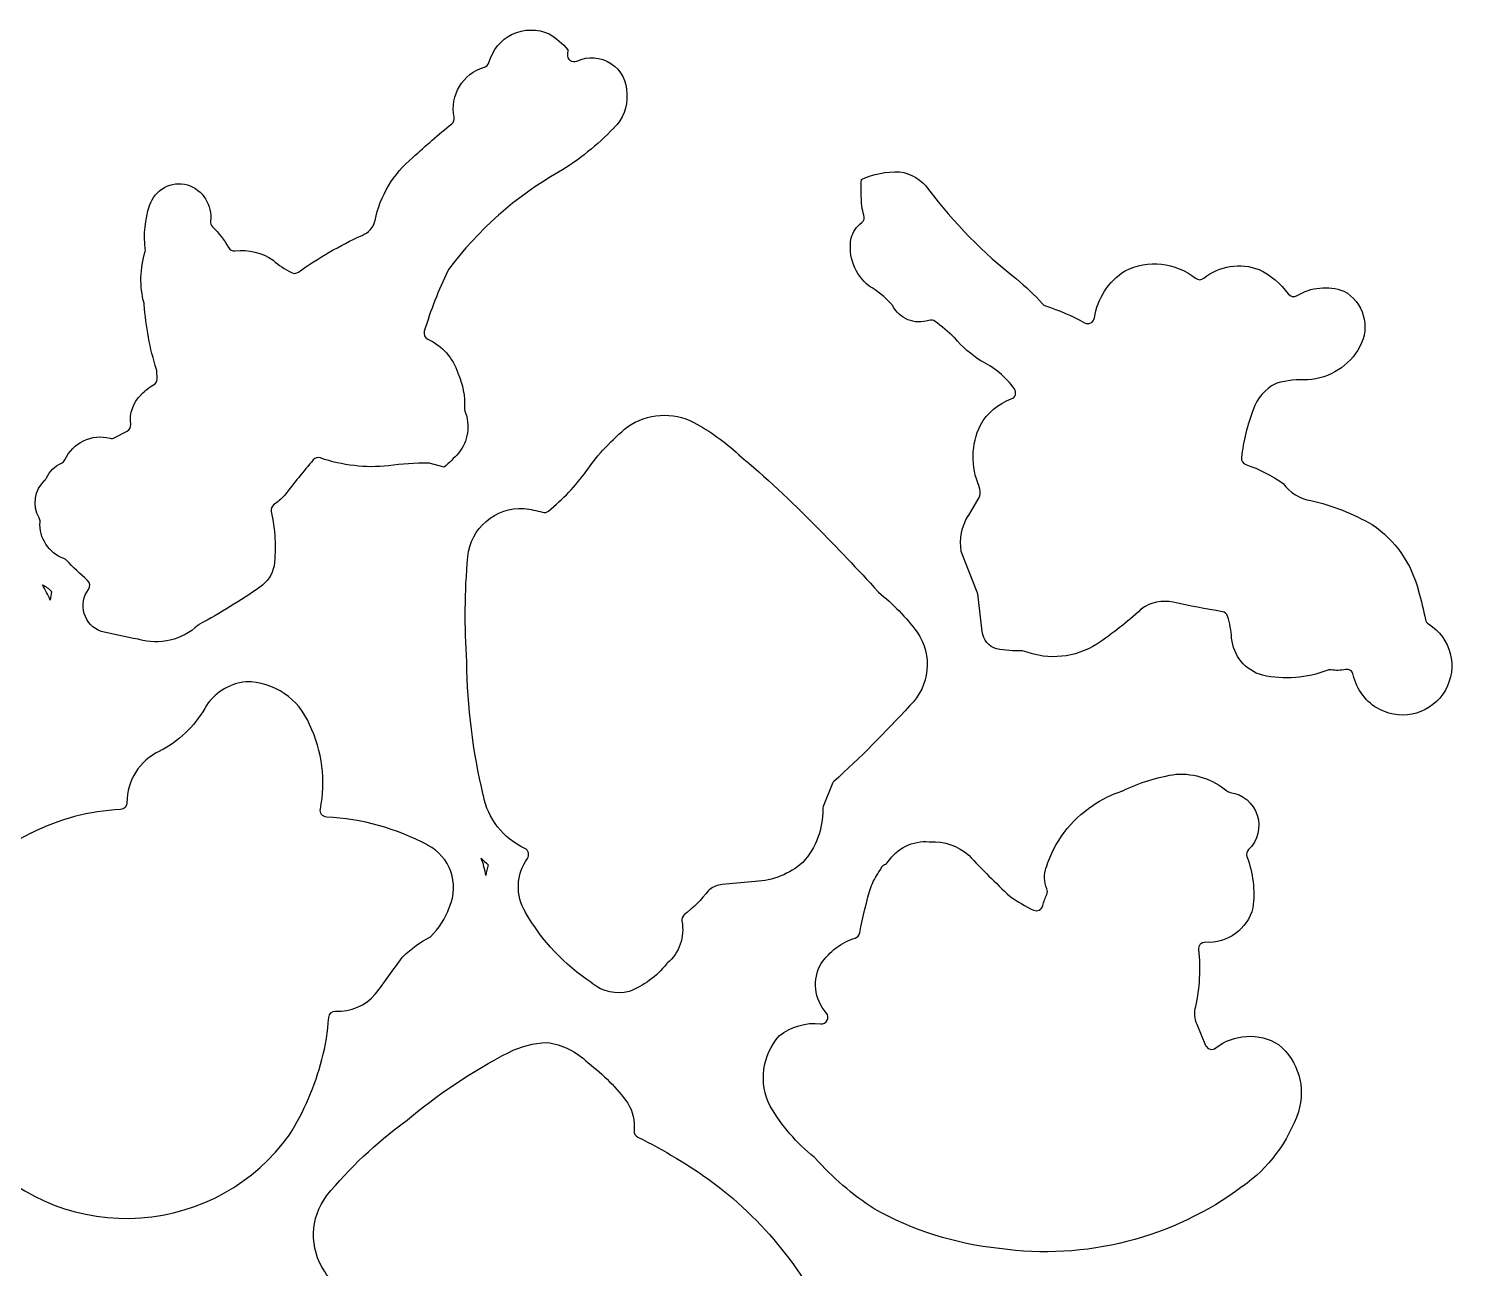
# Model space of a CAD drawing. Header units: millimetres. Extents: x -1956 to 3160, y -604 to 586.
# Drawn here: x 2938.9 to 3154.8, y -319.4 to -132.3 of the extents above; entities that cross this region are included whole.
import ezdxf

# ---------------------------------------------------------------- set-up
doc = ezdxf.new("R2010")
doc.units = ezdxf.units.MM
doc.header["$MEASUREMENT"] = 0
doc.layers.add('layer 2', color=7, linetype='Continuous')

msp = doc.modelspace()

# ---------------------------------------------------------------- linework, layer by layer
at = {"layer": 'layer 2', "color": 18, "lineweight": 30}
for points, knots in [([(2998.6641, -177.9453), (2999.6117, -174.8143), (3000.7998, -171.7607), (3002.2173, -168.8125), (3002.245, -168.755), (3002.2781, -168.7002), (3002.3162, -168.649), (3006.7768, -162.6517), (3012.4374, -157.6451), (3018.934, -153.9494), (3021.9891, -152.0997), (3024.7883, -149.8585), (3027.2614, -147.2819), (3027.2684, -147.2745), (3027.2756, -147.2673), (3027.2829, -147.2601), (3028.6364, -145.9336), (3029.3474, -144.0864), (3029.2312, -142.1948), (3029.2294, -142.1649), (3029.2289, -142.135), (3029.2297, -142.1051), (3029.2791, -140.2641), (3028.3697, -138.5293), (3026.8275, -137.5226), (3025.2853, -136.5158), (3023.3472, -136.3738), (3021.6817, -137.1599), (3021.3522, -137.3155), (3020.9642, -137.2794), (3020.6691, -137.0657), (3020.374, -136.852), (3020.2192, -136.4904), (3020.2644, -136.1288), (3020.2644, -136.1288), (3020.3465, -135.4818), (3020.3465, -135.4818), (3019.5478, -134.5115), (3018.5838, -133.6906), (3017.4987, -133.0567), (3015.7295, -132.2614), (3013.6998, -132.2854), (3011.95, -133.1224), (3010.2001, -133.9593), (3008.9105, -135.5131), (3008.4192, -137.3896), (3008.33, -137.7296), (3008.0684, -137.9978), (3007.7308, -138.0958), (3004.472, -139.0438), (3002.4848, -142.3273), (3003.1646, -145.6524), (3003.2393, -146.0183), (3003.1034, -146.3956), (3002.8129, -146.6303), (3000.8015, -148.2543), (2998.8469, -149.9472), (2996.9523, -151.7061), (2996.9379, -151.7194), (2996.9231, -151.7324), (2996.9079, -151.7449), (2993.9761, -154.1617), (2991.9723, -157.5167), (2991.2361, -161.2443), (2991.2308, -161.2712), (2991.2243, -161.298), (2991.2168, -161.3244), (2990.9369, -162.3073), (2990.2148, -163.1045), (2989.2646, -163.4808), (2985.8895, -165.0186), (2982.6705, -166.8768), (2979.651, -169.0307), (2979.3435, -169.2501), (2978.9382, -169.2773), (2978.604, -169.1012), (2977.6156, -168.5803), (2976.6852, -167.9558), (2975.8286, -167.2385), (2974.1688, -166.0638), (2972.1281, -165.5593), (2970.1122, -165.8261), (2969.7056, -165.8801), (2969.3069, -165.6795), (2969.1073, -165.3211), (2968.4642, -164.1655), (2967.6542, -163.1115), (2966.7031, -162.1927), (2966.4789, -161.9761), (2966.3685, -161.6671), (2966.4047, -161.3575), (2966.6883, -158.9201), (2965.2331, -156.6177), (2962.9082, -155.8325), (2960.4685, -155.1922), (2957.9573, -156.5741), (2957.1988, -158.9797), (2957.197, -158.9853), (2957.1951, -158.9909), (2957.1933, -158.9965), (2956.49, -161.0926), (2956.2701, -163.3197), (2956.5503, -165.5127), (2956.5682, -165.6531), (2956.5561, -165.7958), (2956.5148, -165.9313), (2955.7413, -168.4664), (2955.6902, -171.1656), (2956.3679, -173.728), (2956.3846, -173.7913), (2956.3951, -173.856), (2956.3992, -173.9214), (2956.6072, -177.2566), (2957.2266, -180.5525), (2958.2439, -183.7355), (2958.2721, -183.8239), (2958.2879, -183.9157), (2958.2909, -184.0084), (2958.2909, -184.0084), (2958.3266, -185.1432), (2958.3266, -185.1432), (2958.3386, -185.5195), (2958.1377, -185.8708), (2957.8075, -186.0518), (2957.1092, -186.4343), (2956.4777, -186.9276), (2955.9376, -187.5126), (2955.9267, -187.5244), (2955.9155, -187.536), (2955.904, -187.5473), (2954.714, -188.718), (2954.1359, -190.3741), (2954.3405, -192.0309), (2954.3915, -192.4443), (2954.1805, -192.8462), (2953.8115, -193.0394), (2953.8115, -193.0394), (2951.9412, -194.0177), (2951.9412, -194.0177), (2951.7225, -194.1321), (2951.4691, -194.1615), (2951.2299, -194.1004), (2948.4627, -193.3938), (2945.5897, -194.7703), (2944.4119, -197.3721), (2944.3064, -197.6049), (2944.1157, -197.7885), (2943.8791, -197.8851), (2942.8676, -198.2983), (2942.0614, -199.0947), (2941.6365, -200.1013), (2941.5814, -200.2319), (2941.4991, -200.3493), (2941.3951, -200.4457), (2939.8133, -201.9131), (2939.4514, -204.2747), (2940.5248, -206.1463), (2940.6232, -206.318), (2940.6684, -206.5152), (2940.6547, -206.7127), (2940.4854, -209.1656), (2941.9571, -211.4328), (2944.268, -212.2725), (2944.4135, -212.3254), (2944.5447, -212.4115), (2944.6513, -212.5237), (2945.6635, -213.5897), (2946.7252, -214.6073), (2947.8332, -215.5733), (2948.2272, -215.9165), (2948.2897, -216.5061), (2947.9775, -216.925), (2947.196, -217.9752), (2946.9582, -219.3336), (2947.3366, -220.5868), (2947.715, -221.84), (2948.6559, -222.8366), (2949.8881, -223.2787), (2951.7376, -223.7249), (2953.5995, -224.1181), (2955.4716, -224.4577), (2955.5042, -224.4636), (2955.5366, -224.4712), (2955.5684, -224.4803), (2958.7179, -225.3816), (2962.1066, -224.5756), (2964.5105, -222.3502), (2964.5723, -222.293), (2964.6412, -222.2438), (2964.7153, -222.2039), (2967.8598, -220.5091), (2970.9071, -218.6407), (2973.8437, -216.6069), (2974.9411, -215.8286), (2975.7103, -214.6717), (2976.0029, -213.3585), (2976.3055, -210.6263), (2976.1546, -207.8636), (2975.5561, -205.1806), (2975.4672, -204.7822), (2975.6299, -204.3693), (2975.9665, -204.1383), (2976.5645, -203.7281), (2977.1127, -203.2501), (2977.6003, -202.7134), (2978.98, -200.8907), (2980.4174, -199.1122), (2981.9101, -197.3808), (2982.1776, -197.0704), (2982.6079, -196.9549), (2982.9951, -197.089), (2986.2923, -198.232), (2989.799, -198.6364), (2993.2698, -198.2733), (2995.2761, -197.9786), (2997.3035, -197.8482), (2999.3311, -197.8833), (2999.4152, -197.8848), (2999.4987, -197.8968), (2999.5797, -197.9192), (2999.5797, -197.9192), (3001.6769, -198.4976), (3001.6769, -198.4976), (3002.4248, -197.8219), (3003.1421, -197.1132), (3003.8268, -196.3735), (3005.2745, -194.5769), (3005.6457, -192.1434), (3004.797, -189.9979), (3004.7439, -189.8637), (3004.7206, -189.7195), (3004.7285, -189.5754), (3004.8267, -187.787), (3004.4913, -186.0022), (3003.7503, -184.3717), (3003.7328, -184.3334), (3003.7179, -184.294), (3003.7054, -184.2538), (3003.003, -181.9865), (3001.3674, -180.1282), (2999.2069, -179.1451), (2998.7512, -178.9379), (2998.5193, -178.4245), (2998.6641, -177.9453)], [0, 0, 0, 0, 0.01234568, 0.01234568, 0.01234568, 0.02469136, 0.02469136, 0.02469136, 0.03703704, 0.03703704, 0.03703704, 0.04938272, 0.04938272, 0.04938272, 0.0617284, 0.0617284, 0.0617284, 0.07407407, 0.07407407, 0.07407407, 0.08641975, 0.08641975, 0.08641975, 0.09876543, 0.09876543, 0.09876543, 0.11111111, 0.11111111, 0.11111111, 0.12345679, 0.12345679, 0.12345679, 0.13580247, 0.13580247, 0.13580247, 0.14814815, 0.14814815, 0.14814815, 0.16049383, 0.16049383, 0.16049383, 0.17283951, 0.17283951, 0.17283951, 0.18518519, 0.18518519, 0.18518519, 0.19753086, 0.19753086, 0.19753086, 0.20987654, 0.20987654, 0.20987654, 0.22222222, 0.22222222, 0.22222222, 0.2345679, 0.2345679, 0.2345679, 0.24691358, 0.24691358, 0.24691358, 0.25925926, 0.25925926, 0.25925926, 0.27160494, 0.27160494, 0.27160494, 0.28395062, 0.28395062, 0.28395062, 0.2962963, 0.2962963, 0.2962963, 0.30864198, 0.30864198, 0.30864198, 0.32098765, 0.32098765, 0.32098765, 0.33333333, 0.33333333, 0.33333333, 0.34567901, 0.34567901, 0.34567901, 0.35802469, 0.35802469, 0.35802469, 0.37037037, 0.37037037, 0.37037037, 0.38271605, 0.38271605, 0.38271605, 0.39506173, 0.39506173, 0.39506173, 0.40740741, 0.40740741, 0.40740741, 0.41975309, 0.41975309, 0.41975309, 0.43209877, 0.43209877, 0.43209877, 0.44444444, 0.44444444, 0.44444444, 0.45679012, 0.45679012, 0.45679012, 0.4691358, 0.4691358, 0.4691358, 0.48148148, 0.48148148, 0.48148148, 0.49382716, 0.49382716, 0.49382716, 0.50617284, 0.50617284, 0.50617284, 0.51851852, 0.51851852, 0.51851852, 0.5308642, 0.5308642, 0.5308642, 0.54320988, 0.54320988, 0.54320988, 0.55555556, 0.55555556, 0.55555556, 0.56790123, 0.56790123, 0.56790123, 0.58024691, 0.58024691, 0.58024691, 0.59259259, 0.59259259, 0.59259259, 0.60493827, 0.60493827, 0.60493827, 0.61728395, 0.61728395, 0.61728395, 0.62962963, 0.62962963, 0.62962963, 0.64197531, 0.64197531, 0.64197531, 0.65432099, 0.65432099, 0.65432099, 0.66666667, 0.66666667, 0.66666667, 0.67901235, 0.67901235, 0.67901235, 0.69135802, 0.69135802, 0.69135802, 0.7037037, 0.7037037, 0.7037037, 0.71604938, 0.71604938, 0.71604938, 0.72839506, 0.72839506, 0.72839506, 0.74074074, 0.74074074, 0.74074074, 0.75308642, 0.75308642, 0.75308642, 0.7654321, 0.7654321, 0.7654321, 0.77777778, 0.77777778, 0.77777778, 0.79012346, 0.79012346, 0.79012346, 0.80246914, 0.80246914, 0.80246914, 0.81481481, 0.81481481, 0.81481481, 0.82716049, 0.82716049, 0.82716049, 0.83950617, 0.83950617, 0.83950617, 0.85185185, 0.85185185, 0.85185185, 0.86419753, 0.86419753, 0.86419753, 0.87654321, 0.87654321, 0.87654321, 0.88888889, 0.88888889, 0.88888889, 0.90123457, 0.90123457, 0.90123457, 0.91358025, 0.91358025, 0.91358025, 0.92592593, 0.92592593, 0.92592593, 0.9382716, 0.9382716, 0.9382716, 0.95061728, 0.95061728, 0.95061728, 0.96296296, 0.96296296, 0.96296296, 0.97530864, 0.97530864, 0.97530864, 0.98765432, 0.98765432, 0.98765432, 1, 1, 1, 1]), ([(3064.6939, -161.5403), (3063.9169, -162.138), (3063.3547, -162.9708), (3063.0913, -163.915), (3062.6044, -166.6396), (3063.6498, -169.4094), (3065.8176, -171.1302), (3067.0635, -171.8768), (3068.1964, -172.798), (3069.1816, -173.8652), (3069.2423, -173.931), (3069.2939, -174.0046), (3069.335, -174.084), (3070.3696, -176.0815), (3072.702, -177.0279), (3074.8344, -176.3115), (3075.1521, -176.2048), (3075.5025, -176.2647), (3075.7669, -176.4707), (3076.7522, -177.2381), (3077.7095, -178.0408), (3078.637, -178.8771), (3078.6694, -178.9062), (3078.6998, -178.9375), (3078.728, -178.9706), (3079.8736, -180.3129), (3081.2068, -181.4822), (3082.687, -182.4429), (3084.7166, -183.3802), (3086.4626, -184.839), (3087.7464, -186.6691), (3087.9251, -186.9233), (3087.9754, -187.2463), (3087.8824, -187.5428), (3087.7894, -187.8393), (3087.5617, -188.0764), (3087.2698, -188.183), (3085.2975, -188.9012), (3083.644, -190.2932), (3082.6009, -192.1146), (3081.2027, -195.0351), (3081.1351, -198.415), (3082.4173, -201.3882), (3082.4242, -201.4042), (3082.4307, -201.4204), (3082.4368, -201.4367), (3082.6007, -201.879), (3082.6234, -202.3615), (3082.5019, -202.8173), (3082.4786, -202.9048), (3082.4435, -202.9887), (3082.3976, -203.0667), (3082.3976, -203.0667), (3080.7845, -205.809), (3080.7845, -205.809), (3080.7803, -205.8161), (3080.7761, -205.8231), (3080.7718, -205.8301), (3079.7768, -207.4305), (3079.4004, -209.3379), (3079.714, -211.1962), (3079.714, -211.1962), (3082.1382, -217.369), (3082.1382, -217.369), (3082.1696, -217.449), (3082.1906, -217.5328), (3082.2006, -217.6182), (3082.2006, -217.6182), (3082.8664, -223.3034), (3082.8664, -223.3034), (3082.8664, -223.3034), (3082.8667, -223.3063), (3082.8667, -223.3063), (3082.8667, -223.3063), (3082.8671, -223.3092), (3082.8671, -223.3092), (3083.0043, -224.5394), (3083.8674, -225.5654), (3085.0565, -225.9093), (3086.3345, -226.1417), (3087.6319, -226.2488), (3088.9307, -226.229), (3089.0583, -226.2271), (3089.1852, -226.2496), (3089.3043, -226.2954), (3092.9032, -227.6766), (3096.9416, -227.2626), (3100.1835, -225.1769), (3102.5491, -223.6257), (3104.7754, -221.8725), (3106.8379, -219.9363), (3106.8709, -219.9053), (3106.9061, -219.8765), (3106.943, -219.8502), (3108.3161, -218.8743), (3110.0386, -218.5234), (3111.6843, -218.8834), (3114.1552, -219.404), (3116.6359, -219.8772), (3119.1249, -220.303), (3119.4923, -220.3657), (3119.7944, -220.6281), (3119.9085, -220.9829), (3120.2517, -222.0517), (3120.4599, -223.1595), (3120.5285, -224.28), (3120.7508, -226.9431), (3122.6089, -229.1829), (3125.1862, -229.8894), (3128.4704, -230.5957), (3131.8872, -230.3352), (3135.026, -229.1379), (3135.1916, -229.0748), (3135.371, -229.0567), (3135.5458, -229.0857), (3136.2635, -229.2046), (3136.997, -229.1869), (3137.7081, -229.0334), (3137.9682, -228.9771), (3138.24, -229.0268), (3138.4632, -229.1716), (3138.6865, -229.3164), (3138.8431, -229.5455), (3138.8978, -229.8059), (3139.374, -232.0786), (3140.8454, -234.0155), (3142.9079, -235.0822), (3146.4602, -236.9138), (3150.8207, -235.6197), (3152.7896, -232.1416), (3154.7586, -228.6633), (3153.6355, -224.2555), (3150.2366, -222.1524), (3149.999, -222.0053), (3149.8338, -221.7651), (3149.7812, -221.4906), (3149.5036, -220.0427), (3149.1516, -218.6101), (3148.7267, -217.1984), (3148.7216, -217.1813), (3148.7169, -217.1641), (3148.7127, -217.1468), (3147.7177, -213.0628), (3145.2347, -209.5001), (3141.7463, -207.1549), (3138.8703, -205.4726), (3135.7504, -204.2497), (3132.4972, -203.5298), (3130.8209, -203.2468), (3129.3202, -202.3202), (3128.3155, -200.9488), (3126.593, -199.7246), (3124.6998, -198.7617), (3122.6959, -198.0908), (3122.248, -197.9411), (3121.9661, -197.4974), (3122.0199, -197.0281), (3122.3051, -194.5522), (3122.9029, -192.1219), (3123.7986, -189.7961), (3124.3576, -188.104), (3125.56, -186.6985), (3127.1445, -185.8831), (3127.2043, -185.8524), (3127.2671, -185.8277), (3127.3318, -185.8096), (3128.8593, -185.3809), (3130.448, -185.2095), (3132.0318, -185.3024), (3135.336, -185.0807), (3138.295, -183.1862), (3139.8764, -180.2766), (3139.8764, -180.2766), (3139.8778, -180.274), (3139.8778, -180.274), (3139.8778, -180.274), (3139.8791, -180.2715), (3139.8791, -180.2715), (3141.5235, -177.2839), (3140.4427, -173.5326), (3137.456, -171.8864), (3135.1178, -171.0382), (3132.5233, -171.2928), (3130.3955, -172.5811), (3129.9528, -172.8493), (3129.3779, -172.7343), (3129.0714, -172.3171), (3127.9246, -170.7539), (3126.4159, -169.4932), (3124.6737, -168.6426), (3121.8596, -167.5629), (3118.6864, -168.0593), (3116.3386, -169.9495), (3115.9747, -170.2425), (3115.4558, -170.2439), (3115.0898, -169.9536), (3112.0544, -167.5449), (3107.9064, -167.1011), (3104.4324, -168.8177), (3101.9408, -170.4224), (3100.2582, -173.0168), (3099.8113, -175.9466), (3099.7624, -176.2693), (3099.559, -176.5478), (3099.2665, -176.6926), (3098.9739, -176.8373), (3098.6269, -176.8288), (3098.3407, -176.6718), (3096.4568, -175.6353), (3094.4784, -174.7817), (3092.4318, -174.1224), (3092.2611, -174.0675), (3092.1082, -173.9675), (3091.9894, -173.8331), (3090.7779, -172.4635), (3089.4544, -171.1976), (3088.0321, -170.0483), (3083.044, -166.1491), (3078.5907, -161.6081), (3074.789, -156.5453), (3074.7863, -156.5417), (3074.7837, -156.5382), (3074.7811, -156.5346), (3073.7312, -155.0973), (3072.1542, -154.1367), (3070.3952, -153.8642), (3068.4127, -153.8253), (3066.4473, -154.2299), (3064.6415, -155.049), (3064.5532, -156.3949), (3064.5794, -157.7456), (3064.7198, -159.0871), (3064.7819, -159.5438), (3064.8866, -159.9936), (3065.0327, -160.4307), (3065.1678, -160.8348), (3065.0315, -161.2805), (3064.6939, -161.5403)], [0, 0, 0, 0, 0.01265823, 0.01265823, 0.01265823, 0.02531646, 0.02531646, 0.02531646, 0.03797468, 0.03797468, 0.03797468, 0.05063291, 0.05063291, 0.05063291, 0.06329114, 0.06329114, 0.06329114, 0.07594937, 0.07594937, 0.07594937, 0.08860759, 0.08860759, 0.08860759, 0.10126582, 0.10126582, 0.10126582, 0.11392405, 0.11392405, 0.11392405, 0.12658228, 0.12658228, 0.12658228, 0.13924051, 0.13924051, 0.13924051, 0.15189873, 0.15189873, 0.15189873, 0.16455696, 0.16455696, 0.16455696, 0.17721519, 0.17721519, 0.17721519, 0.18987342, 0.18987342, 0.18987342, 0.20253165, 0.20253165, 0.20253165, 0.21518987, 0.21518987, 0.21518987, 0.2278481, 0.2278481, 0.2278481, 0.24050633, 0.24050633, 0.24050633, 0.25316456, 0.25316456, 0.25316456, 0.26582278, 0.26582278, 0.26582278, 0.27848101, 0.27848101, 0.27848101, 0.29113924, 0.29113924, 0.29113924, 0.30379747, 0.30379747, 0.30379747, 0.3164557, 0.3164557, 0.3164557, 0.32911392, 0.32911392, 0.32911392, 0.34177215, 0.34177215, 0.34177215, 0.35443038, 0.35443038, 0.35443038, 0.36708861, 0.36708861, 0.36708861, 0.37974684, 0.37974684, 0.37974684, 0.39240506, 0.39240506, 0.39240506, 0.40506329, 0.40506329, 0.40506329, 0.41772152, 0.41772152, 0.41772152, 0.43037975, 0.43037975, 0.43037975, 0.44303797, 0.44303797, 0.44303797, 0.4556962, 0.4556962, 0.4556962, 0.46835443, 0.46835443, 0.46835443, 0.48101266, 0.48101266, 0.48101266, 0.49367089, 0.49367089, 0.49367089, 0.50632911, 0.50632911, 0.50632911, 0.51898734, 0.51898734, 0.51898734, 0.53164557, 0.53164557, 0.53164557, 0.5443038, 0.5443038, 0.5443038, 0.55696203, 0.55696203, 0.55696203, 0.56962025, 0.56962025, 0.56962025, 0.58227848, 0.58227848, 0.58227848, 0.59493671, 0.59493671, 0.59493671, 0.60759494, 0.60759494, 0.60759494, 0.62025316, 0.62025316, 0.62025316, 0.63291139, 0.63291139, 0.63291139, 0.64556962, 0.64556962, 0.64556962, 0.65822785, 0.65822785, 0.65822785, 0.67088608, 0.67088608, 0.67088608, 0.6835443, 0.6835443, 0.6835443, 0.69620253, 0.69620253, 0.69620253, 0.70886076, 0.70886076, 0.70886076, 0.72151899, 0.72151899, 0.72151899, 0.73417722, 0.73417722, 0.73417722, 0.74683544, 0.74683544, 0.74683544, 0.75949367, 0.75949367, 0.75949367, 0.7721519, 0.7721519, 0.7721519, 0.78481013, 0.78481013, 0.78481013, 0.79746835, 0.79746835, 0.79746835, 0.81012658, 0.81012658, 0.81012658, 0.82278481, 0.82278481, 0.82278481, 0.83544304, 0.83544304, 0.83544304, 0.84810127, 0.84810127, 0.84810127, 0.86075949, 0.86075949, 0.86075949, 0.87341772, 0.87341772, 0.87341772, 0.88607595, 0.88607595, 0.88607595, 0.89873418, 0.89873418, 0.89873418, 0.91139241, 0.91139241, 0.91139241, 0.92405063, 0.92405063, 0.92405063, 0.93670886, 0.93670886, 0.93670886, 0.94936709, 0.94936709, 0.94936709, 0.96202532, 0.96202532, 0.96202532, 0.97468354, 0.97468354, 0.97468354, 0.98734177, 0.98734177, 0.98734177, 1, 1, 1, 1]), ([(3060.4766, -245.9421), (3064.4679, -242.3209), (3068.282, -238.5098), (3071.9062, -234.5213), (3071.9208, -234.5053), (3071.9359, -234.4897), (3071.9514, -234.4747), (3074.9875, -231.5382), (3075.4531, -226.8408), (3073.045, -223.3707), (3071.3574, -221.1431), (3069.4113, -219.1246), (3067.2467, -217.357), (3067.2085, -217.3257), (3067.1726, -217.2917), (3067.1394, -217.2552), (3064.0849, -213.8965), (3060.9564, -210.6061), (3057.756, -207.3862), (3057.756, -207.3862), (3057.753, -207.3831), (3057.753, -207.3831), (3057.753, -207.3831), (3057.7499, -207.3799), (3057.7499, -207.3799), (3054.0592, -203.6012), (3050.1863, -200.0054), (3046.1444, -196.6049), (3046.1305, -196.5932), (3046.1169, -196.5811), (3046.1037, -196.5687), (3044.0801, -194.6688), (3041.8148, -193.0452), (3039.3654, -191.7393), (3036.1631, -190.06), (3032.2933, -190.3152), (3029.3416, -192.404), (3026.9667, -194.3002), (3024.8828, -196.5332), (3023.155, -199.0334), (3023.1498, -199.0409), (3023.1445, -199.0483), (3023.1391, -199.0557), (3021.493, -201.3033), (3019.5675, -203.333), (3017.4098, -205.0952), (3017.1599, -205.2994), (3016.8265, -205.3703), (3016.515, -205.2857), (3015.6043, -205.0382), (3014.6798, -204.8452), (3013.7462, -204.7076), (3009.4046, -204.4789), (3005.6509, -207.694), (3005.2212, -212.0204), (3004.7678, -217.2865), (3004.719, -222.5788), (3005.0753, -227.8523), (3005.0765, -227.8707), (3005.0773, -227.8891), (3005.0775, -227.9075), (3005.16, -234.6682), (3005.9943, -241.3973), (3007.5656, -247.9733), (3007.5692, -247.9881), (3007.5723, -248.0029), (3007.5752, -248.0178), (3008.2512, -251.5469), (3010.5769, -254.5354), (3013.8332, -256.0548), (3014.1014, -256.1798), (3014.3005, -256.4171), (3014.3768, -256.703), (3014.4531, -256.9889), (3014.3977, -257.2954), (3014.2273, -257.5374), (3012.523, -259.9549), (3012.405, -263.1475), (3013.9299, -265.6821), (3013.9331, -265.6876), (3013.9364, -265.693), (3013.9395, -265.6985), (3016.4018, -269.9762), (3019.8233, -273.6214), (3023.9372, -276.3485), (3023.9668, -276.3681), (3023.9953, -276.3893), (3024.0227, -276.412), (3025.5672, -277.6913), (3027.6322, -278.1469), (3029.5712, -277.6346), (3031.7878, -276.7939), (3033.7331, -275.3671), (3035.2005, -273.5052), (3035.2416, -273.453), (3035.2879, -273.4051), (3035.3385, -273.362), (3037.1661, -271.8091), (3038.0101, -269.3911), (3037.5432, -267.0387), (3037.4698, -266.669), (3037.6111, -266.2891), (3037.9078, -266.0567), (3039.2668, -264.9933), (3040.4908, -263.7685), (3041.5534, -262.4088), (3041.6082, -262.3386), (3041.6722, -262.2761), (3041.7436, -262.2228), (3042.2913, -261.8145), (3042.9394, -261.5617), (3043.6188, -261.4912), (3043.6223, -261.4909), (3043.6258, -261.4905), (3043.6293, -261.4902), (3043.6293, -261.4902), (3048.5898, -261.0284), (3048.5898, -261.0284), (3048.6057, -261.027), (3048.6215, -261.0259), (3048.6374, -261.0251), (3051.2824, -260.9056), (3053.8075, -259.8952), (3055.804, -258.1563), (3057.7956, -255.9512), (3058.8682, -253.07), (3058.8019, -250.0994), (3058.7989, -249.9657), (3058.8228, -249.8326), (3058.8721, -249.7083), (3058.8721, -249.7083), (3060.2191, -246.3138), (3060.2191, -246.3138), (3060.2754, -246.1719), (3060.3635, -246.0447), (3060.4766, -245.9421)], [0, 0, 0, 0, 0.02222222, 0.02222222, 0.02222222, 0.04444444, 0.04444444, 0.04444444, 0.06666667, 0.06666667, 0.06666667, 0.08888889, 0.08888889, 0.08888889, 0.11111111, 0.11111111, 0.11111111, 0.13333333, 0.13333333, 0.13333333, 0.15555556, 0.15555556, 0.15555556, 0.17777778, 0.17777778, 0.17777778, 0.2, 0.2, 0.2, 0.22222222, 0.22222222, 0.22222222, 0.24444444, 0.24444444, 0.24444444, 0.26666667, 0.26666667, 0.26666667, 0.28888889, 0.28888889, 0.28888889, 0.31111111, 0.31111111, 0.31111111, 0.33333333, 0.33333333, 0.33333333, 0.35555556, 0.35555556, 0.35555556, 0.37777778, 0.37777778, 0.37777778, 0.4, 0.4, 0.4, 0.42222222, 0.42222222, 0.42222222, 0.44444444, 0.44444444, 0.44444444, 0.46666667, 0.46666667, 0.46666667, 0.48888889, 0.48888889, 0.48888889, 0.51111111, 0.51111111, 0.51111111, 0.53333333, 0.53333333, 0.53333333, 0.55555556, 0.55555556, 0.55555556, 0.57777778, 0.57777778, 0.57777778, 0.6, 0.6, 0.6, 0.62222222, 0.62222222, 0.62222222, 0.64444444, 0.64444444, 0.64444444, 0.66666667, 0.66666667, 0.66666667, 0.68888889, 0.68888889, 0.68888889, 0.71111111, 0.71111111, 0.71111111, 0.73333333, 0.73333333, 0.73333333, 0.75555556, 0.75555556, 0.75555556, 0.77777778, 0.77777778, 0.77777778, 0.8, 0.8, 0.8, 0.82222222, 0.82222222, 0.82222222, 0.84444444, 0.84444444, 0.84444444, 0.86666667, 0.86666667, 0.86666667, 0.88888889, 0.88888889, 0.88888889, 0.91111111, 0.91111111, 0.91111111, 0.93333333, 0.93333333, 0.93333333, 0.95555556, 0.95555556, 0.95555556, 0.97777778, 0.97777778, 0.97777778, 1, 1, 1, 1]), ([(2941.011, -216.2585), (2941.465, -216.9879), (2941.8607, -217.752), (2942.1945, -218.5437), (2942.2326, -218.1139), (2942.3009, -217.6873), (2942.3989, -217.2671), (2942.0132, -216.8359), (2941.5402, -216.4921), (2941.011, -216.2585)], [0, 0, 0, 0, 0.33333333, 0.33333333, 0.33333333, 0.66666667, 0.66666667, 0.66666667, 1, 1, 1, 1]), ([(2983.218, -287.8858), (2983.7672, -285.8138), (2984.1059, -283.6922), (2984.2293, -281.5522), (2984.2607, -281.0021), (2984.7325, -280.5813), (2985.2827, -280.6113), (2987.5675, -280.7368), (2989.7786, -279.7904), (2991.2635, -278.0492), (2992.6507, -276.2182), (2994.0093, -274.3658), (2995.3387, -272.4923), (2995.374, -272.4426), (2995.4138, -272.3962), (2995.4575, -272.3537), (2996.6863, -271.1604), (2998.0885, -270.1591), (2999.6159, -269.3842), (3000.8784, -268.1333), (3001.8435, -266.6155), (3002.4405, -264.9415), (3002.4484, -264.9193), (3002.4571, -264.8973), (3002.4666, -264.8757), (3004.0013, -261.3718), (3002.5592, -257.282), (2999.1617, -255.5244), (2999.1588, -255.5229), (2999.156, -255.5214), (2999.1532, -255.5199), (2994.4365, -253.019), (2989.2332, -251.5776), (2983.902, -251.2962), (2983.6122, -251.2812), (2983.3434, -251.141), (2983.1652, -250.912), (2982.987, -250.6831), (2982.9175, -250.3863), (2982.9741, -250.1018), (2983.8315, -245.8074), (2983.2691, -241.3532), (2981.3695, -237.4075), (2981.3602, -237.3883), (2981.3515, -237.3687), (2981.3435, -237.3489), (2979.7584, -233.4346), (2975.9604, -230.8754), (2971.7373, -230.8822), (2969.1423, -231.1501), (2966.8321, -232.6376), (2965.5163, -234.8903), (2963.9414, -237.6529), (2961.5868, -239.8921), (2958.7491, -241.3273), (2958.7398, -241.332), (2958.7305, -241.3365), (2958.7211, -241.3409), (2955.6895, -242.7583), (2953.7578, -245.8036), (2953.772, -249.1501), (2953.7744, -249.6832), (2953.3568, -250.1244), (2952.8245, -250.1527), (2948.1211, -250.4001), (2943.5208, -251.6127), (2939.307, -253.7168), (2939.3018, -253.7194), (2939.2965, -253.722), (2939.2912, -253.7245), (2928.6764, -258.7954), (2921.9288, -269.5082), (2921.9552, -281.2719), (2922.3466, -289.3742), (2925.8684, -297.0024), (2931.7847, -302.552), (2931.7975, -302.5641), (2931.81, -302.5764), (2931.8222, -302.5891), (2938.0643, -309.086), (2946.8731, -312.4694), (2955.8594, -311.8216), (2964.8457, -311.1738), (2973.0459, -306.6071), (2978.2917, -299.2821), (2980.5119, -295.7619), (2982.1731, -291.9202), (2983.2166, -287.8912), (2983.2166, -287.8912), (2983.2173, -287.8885), (2983.2173, -287.8885)], [0, 0, 0, 0, 0.03333333, 0.03333333, 0.03333333, 0.06666667, 0.06666667, 0.06666667, 0.1, 0.1, 0.1, 0.13333333, 0.13333333, 0.13333333, 0.16666667, 0.16666667, 0.16666667, 0.2, 0.2, 0.2, 0.23333333, 0.23333333, 0.23333333, 0.26666667, 0.26666667, 0.26666667, 0.3, 0.3, 0.3, 0.33333333, 0.33333333, 0.33333333, 0.36666667, 0.36666667, 0.36666667, 0.4, 0.4, 0.4, 0.43333333, 0.43333333, 0.43333333, 0.46666667, 0.46666667, 0.46666667, 0.5, 0.5, 0.5, 0.53333333, 0.53333333, 0.53333333, 0.56666667, 0.56666667, 0.56666667, 0.6, 0.6, 0.6, 0.63333333, 0.63333333, 0.63333333, 0.66666667, 0.66666667, 0.66666667, 0.7, 0.7, 0.7, 0.73333333, 0.73333333, 0.73333333, 0.76666667, 0.76666667, 0.76666667, 0.8, 0.8, 0.8, 0.83333333, 0.83333333, 0.83333333, 0.86666667, 0.86666667, 0.86666667, 0.9, 0.9, 0.9, 0.93333333, 0.93333333, 0.93333333, 0.96666667, 0.96666667, 0.96666667, 1, 1, 1, 1]), ([(3058.4854, -282.5183), (3056.2472, -282.2646), (3054.0022, -282.9195), (3052.2524, -284.338), (3049.6415, -287.2577), (3049.0962, -291.479), (3050.8845, -294.9637), (3052.6044, -297.9207), (3054.8553, -300.5334), (3057.5256, -302.6715), (3057.5687, -302.7061), (3057.609, -302.7442), (3057.6458, -302.7854), (3060.2748, -305.7244), (3063.2728, -308.3097), (3066.5665, -310.4779), (3072.4011, -313.7158), (3078.8246, -315.7477), (3085.4601, -316.4532), (3085.4711, -316.4544), (3085.4821, -316.4558), (3085.493, -316.4573), (3098.4631, -318.2725), (3111.618, -314.9172), (3122.1297, -307.1054), (3122.1365, -307.1004), (3122.1434, -307.0954), (3122.1503, -307.0905), (3126.0943, -304.3129), (3129.0544, -300.3586), (3130.6065, -295.7912), (3131.7595, -292.1172), (3130.5829, -288.1142), (3127.6218, -285.6527), (3124.6644, -283.8118), (3120.8751, -284.0156), (3118.1355, -286.1674), (3117.8907, -286.3601), (3117.5699, -286.4274), (3117.2682, -286.3496), (3116.9665, -286.2718), (3116.7175, -286.0556), (3116.5963, -285.7685), (3116.5963, -285.7685), (3115.2549, -282.5798), (3115.2549, -282.5798), (3115.2533, -282.576), (3115.2517, -282.5722), (3115.2502, -282.5683), (3114.9081, -281.7261), (3114.8379, -280.7975), (3115.0492, -279.9134), (3115.6863, -277.0949), (3115.8476, -274.1905), (3115.5261, -271.3188), (3115.493, -271.0252), (3115.5915, -270.732), (3115.7951, -270.518), (3115.9988, -270.304), (3116.2885, -270.1911), (3116.5833, -270.2096), (3119.9125, -270.4198), (3122.9174, -268.2339), (3123.7358, -265), (3124.0664, -262.3912), (3123.7615, -259.7423), (3122.8462, -257.2771), (3122.7075, -256.9038), (3122.804, -256.4833), (3123.0914, -256.2075), (3124.4803, -254.8678), (3124.9839, -252.8535), (3124.3891, -251.0178), (3123.7942, -249.182), (3122.2314, -247.8498), (3120.3207, -247.5792), (3120.1381, -247.5529), (3119.9663, -247.4765), (3119.8244, -247.3586), (3117.6845, -245.5808), (3114.9557, -244.674), (3112.1774, -244.8188), (3109.3719, -245.2518), (3106.6466, -246.0971), (3104.0885, -247.3278), (3104.0477, -247.3475), (3104.0055, -247.3643), (3103.9624, -247.3782), (3102.3987, -247.8834), (3100.9191, -248.6176), (3099.5711, -249.5573), (3099.5648, -249.5617), (3099.5585, -249.566), (3099.5521, -249.5703), (3096.229, -251.7755), (3093.7625, -255.0502), (3092.5622, -258.8536), (3092.5587, -258.8647), (3092.555, -258.8756), (3092.5512, -258.8866), (3092.1742, -259.9507), (3092.2081, -261.1165), (3092.6467, -262.1568), (3092.7574, -262.4193), (3092.7507, -262.7169), (3092.6285, -262.9743), (3092.3691, -263.5203), (3092.1661, -264.0913), (3092.0226, -264.6785), (3091.9524, -264.9673), (3091.7572, -265.2097), (3091.4902, -265.3401), (3091.2232, -265.4705), (3090.9104, -265.4746), (3090.6395, -265.3525), (3089.4106, -264.7973), (3088.2403, -264.1201), (3087.1466, -263.3314), (3087.112, -263.3064), (3087.079, -263.2792), (3087.0478, -263.25), (3084.9167, -261.2533), (3082.8486, -259.1902), (3080.8468, -257.064), (3079.2459, -255.6485), (3077.1545, -254.9189), (3075.0206, -255.0327), (3074.9746, -255.0351), (3074.9285, -255.0344), (3074.8825, -255.0305), (3072.3997, -254.8194), (3070.0044, -255.9919), (3068.6506, -258.0839), (3068.5317, -258.2675), (3068.3558, -258.4071), (3068.15, -258.4812), (3067.9022, -258.5705), (3067.7105, -258.7703), (3067.6317, -259.0217), (3067.5997, -259.1238), (3067.5515, -259.2202), (3067.4889, -259.307), (3066.9609, -260.0402), (3066.5149, -260.8289), (3066.159, -261.6593), (3065.4127, -263.992), (3064.8259, -266.3724), (3064.4024, -268.7847), (3064.3385, -269.1495), (3064.0777, -269.4491), (3063.7253, -269.5632), (3061.6258, -270.2427), (3059.8114, -271.5976), (3058.5645, -273.4184), (3057.1967, -275.8095), (3057.5091, -278.8043), (3059.3442, -280.8588), (3059.6213, -281.1664), (3059.6797, -281.6132), (3059.491, -281.9818), (3059.3023, -282.3503), (3058.897, -282.5632), (3058.4854, -282.5183)], [0, 0, 0, 0, 0.01851852, 0.01851852, 0.01851852, 0.03703704, 0.03703704, 0.03703704, 0.05555556, 0.05555556, 0.05555556, 0.07407407, 0.07407407, 0.07407407, 0.09259259, 0.09259259, 0.09259259, 0.11111111, 0.11111111, 0.11111111, 0.12962963, 0.12962963, 0.12962963, 0.14814815, 0.14814815, 0.14814815, 0.16666667, 0.16666667, 0.16666667, 0.18518519, 0.18518519, 0.18518519, 0.2037037, 0.2037037, 0.2037037, 0.22222222, 0.22222222, 0.22222222, 0.24074074, 0.24074074, 0.24074074, 0.25925926, 0.25925926, 0.25925926, 0.27777778, 0.27777778, 0.27777778, 0.2962963, 0.2962963, 0.2962963, 0.31481481, 0.31481481, 0.31481481, 0.33333333, 0.33333333, 0.33333333, 0.35185185, 0.35185185, 0.35185185, 0.37037037, 0.37037037, 0.37037037, 0.38888889, 0.38888889, 0.38888889, 0.40740741, 0.40740741, 0.40740741, 0.42592593, 0.42592593, 0.42592593, 0.44444444, 0.44444444, 0.44444444, 0.46296296, 0.46296296, 0.46296296, 0.48148148, 0.48148148, 0.48148148, 0.5, 0.5, 0.5, 0.51851852, 0.51851852, 0.51851852, 0.53703704, 0.53703704, 0.53703704, 0.55555556, 0.55555556, 0.55555556, 0.57407407, 0.57407407, 0.57407407, 0.59259259, 0.59259259, 0.59259259, 0.61111111, 0.61111111, 0.61111111, 0.62962963, 0.62962963, 0.62962963, 0.64814815, 0.64814815, 0.64814815, 0.66666667, 0.66666667, 0.66666667, 0.68518519, 0.68518519, 0.68518519, 0.7037037, 0.7037037, 0.7037037, 0.72222222, 0.72222222, 0.72222222, 0.74074074, 0.74074074, 0.74074074, 0.75925926, 0.75925926, 0.75925926, 0.77777778, 0.77777778, 0.77777778, 0.7962963, 0.7962963, 0.7962963, 0.81481481, 0.81481481, 0.81481481, 0.83333333, 0.83333333, 0.83333333, 0.85185185, 0.85185185, 0.85185185, 0.87037037, 0.87037037, 0.87037037, 0.88888889, 0.88888889, 0.88888889, 0.90740741, 0.90740741, 0.90740741, 0.92592593, 0.92592593, 0.92592593, 0.94444444, 0.94444444, 0.94444444, 0.96296296, 0.96296296, 0.96296296, 0.98148148, 0.98148148, 0.98148148, 1, 1, 1, 1]), ([(3007.2464, -257.5212), (3007.5746, -258.3589), (3007.8092, -259.2305), (3007.9459, -260.1197), (3008.0314, -259.5699), (3008.1559, -259.0267), (3008.3183, -258.4945), (3007.9464, -258.1866), (3007.5887, -257.8618), (3007.2464, -257.5212)], [0, 0, 0, 0, 0.33333333, 0.33333333, 0.33333333, 0.66666667, 0.66666667, 0.66666667, 1, 1, 1, 1]), ([(3046.5769, -361.5904), (3049.4048, -360.5027), (3052.0779, -359.0508), (3054.5295, -357.2705), (3054.5336, -357.2676), (3054.5376, -357.2647), (3054.5417, -357.2618), (3058.3537, -354.5795), (3061.1109, -350.6557), (3062.3407, -346.1598), (3063.472, -340.996), (3062.9911, -335.6123), (3060.9607, -330.7315), (3060.9607, -330.7315), (3060.9595, -330.7285), (3060.9595, -330.7285), (3060.9595, -330.7285), (3060.9582, -330.7255), (3060.9582, -330.7255), (3057.0241, -321.0939), (3050.5526, -312.7147), (3042.2262, -306.4764), (3038.6514, -303.8672), (3034.8584, -301.5723), (3030.8884, -299.6165), (3030.5149, -299.4326), (3030.2945, -299.036), (3030.3351, -298.6217), (3030.4757, -297.1884), (3030.1437, -295.7493), (3029.3889, -294.5227), (3027.7061, -292.2127), (3025.6967, -290.1603), (3023.4227, -288.4291), (3023.3902, -288.4044), (3023.3592, -288.3776), (3023.3299, -288.3491), (3021.6487, -286.708), (3019.4832, -285.6549), (3017.1541, -285.3467), (3015.1527, -285.4161), (3013.1913, -285.9205), (3011.4048, -286.8253), (3005.827, -289.71), (3000.5945, -293.2155), (2995.8051, -297.2768), (2995.7859, -297.2931), (2995.7661, -297.3087), (2995.7457, -297.3235), (2991.339, -300.521), (2987.3656, -304.2744), (2983.9227, -308.4921), (2981.3998, -311.8395), (2981.2764, -316.4141), (2983.6206, -319.8889), (2983.6228, -319.8923), (2983.6251, -319.8956), (2983.6273, -319.899), (2985.1911, -322.2803), (2986.9939, -324.4951), (2989.0083, -326.5095), (2990.2872, -327.5697), (2991.6135, -328.571), (2992.9834, -329.5106), (2993.1984, -329.6581), (2993.3474, -329.8839), (2993.3984, -330.1396), (2993.966, -332.9834), (2994.3708, -335.8576), (2994.611, -338.7476), (2994.9608, -341.1319), (2995.5146, -343.4813), (2996.2664, -345.7709), (2996.273, -345.7909), (2996.279, -345.8112), (2996.2843, -345.8316), (2997.0448, -348.7618), (2998.4234, -351.4941), (3000.3286, -353.8466), (3000.3402, -353.8609), (3000.3514, -353.8756), (3000.3622, -353.8906), (3002.2773, -356.5421), (3005.3932, -358.0538), (3008.661, -357.9137), (3012.0238, -357.4421), (3014.9697, -355.4253), (3016.6234, -352.4595), (3016.7815, -352.1752), (3017.0681, -351.9856), (3017.3917, -351.9515), (3017.7152, -351.9173), (3018.0368, -352.0447), (3018.2508, -352.2898), (3019.6581, -353.9053), (3021.2256, -355.3734), (3022.9299, -356.6717), (3022.9722, -356.7039), (3023.0118, -356.7394), (3023.0484, -356.7779), (3026.1255, -360.0117), (3030.2576, -362.0337), (3034.6994, -362.4771), (3034.7346, -362.4806), (3034.7696, -362.4859), (3034.8042, -362.4932), (3038.7355, -363.3131), (3042.8167, -363.0005), (3046.5769, -361.5904)], [0, 0, 0, 0, 0.02777778, 0.02777778, 0.02777778, 0.05555556, 0.05555556, 0.05555556, 0.08333333, 0.08333333, 0.08333333, 0.11111111, 0.11111111, 0.11111111, 0.13888889, 0.13888889, 0.13888889, 0.16666667, 0.16666667, 0.16666667, 0.19444444, 0.19444444, 0.19444444, 0.22222222, 0.22222222, 0.22222222, 0.25, 0.25, 0.25, 0.27777778, 0.27777778, 0.27777778, 0.30555556, 0.30555556, 0.30555556, 0.33333333, 0.33333333, 0.33333333, 0.36111111, 0.36111111, 0.36111111, 0.38888889, 0.38888889, 0.38888889, 0.41666667, 0.41666667, 0.41666667, 0.44444444, 0.44444444, 0.44444444, 0.47222222, 0.47222222, 0.47222222, 0.5, 0.5, 0.5, 0.52777778, 0.52777778, 0.52777778, 0.55555556, 0.55555556, 0.55555556, 0.58333333, 0.58333333, 0.58333333, 0.61111111, 0.61111111, 0.61111111, 0.63888889, 0.63888889, 0.63888889, 0.66666667, 0.66666667, 0.66666667, 0.69444444, 0.69444444, 0.69444444, 0.72222222, 0.72222222, 0.72222222, 0.75, 0.75, 0.75, 0.77777778, 0.77777778, 0.77777778, 0.80555556, 0.80555556, 0.80555556, 0.83333333, 0.83333333, 0.83333333, 0.86111111, 0.86111111, 0.86111111, 0.88888889, 0.88888889, 0.88888889, 0.91666667, 0.91666667, 0.91666667, 0.94444444, 0.94444444, 0.94444444, 0.97222222, 0.97222222, 0.97222222, 1, 1, 1, 1])]:
    msp.add_open_spline(points, degree=3, knots=knots, dxfattribs=at)

doc.saveas('drawing.dxf')
